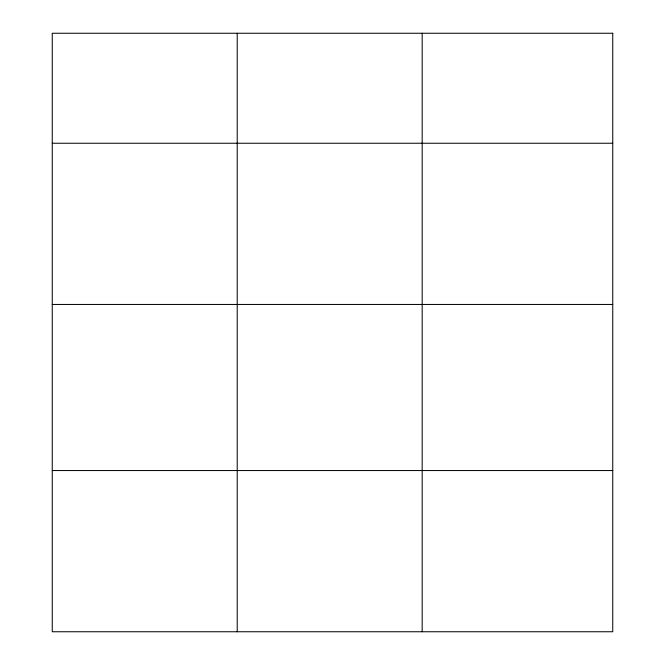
<?xml version="1.0" encoding="UTF-8"?>
<svg xmlns="http://www.w3.org/2000/svg" width="665" height="665" viewBox="0 0 665 665"><rect width="100%" height="100%" fill="white"/><g stroke="black" fill="none" stroke-linecap="round" stroke-linejoin="round"><path stroke-width="1" d="M52.252 143.241L612.748 143.241M52.252 304.454L612.748 304.454M52.252 470.546L612.748 470.546M422.175 33.25L422.175 631.75M237.214 33.25L237.214 631.75M612.748 33.25L52.252 33.25L52.252 631.75L612.748 631.75L612.748 33.25"/></g></svg>
